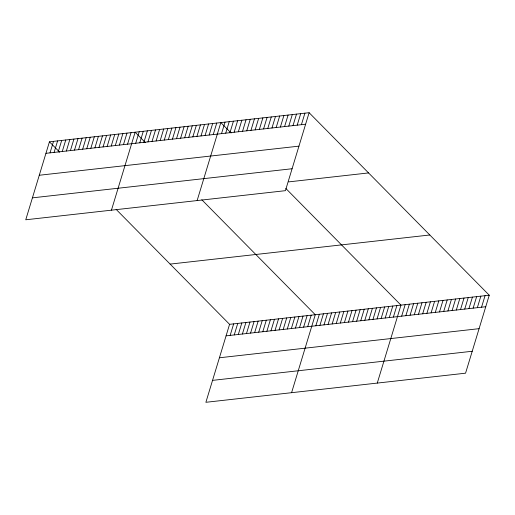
<?xml version="1.0" encoding="UTF-8"?>
<svg xmlns="http://www.w3.org/2000/svg" width="515" height="515" viewBox="0 0 515 515"><rect width="100%" height="100%" fill="white"/><g stroke="black" fill="none" stroke-linecap="round" stroke-linejoin="round"><path stroke-width="0.77" d="M49.44 141.812L25.75 219.783L285.426 190.672L309.116 112.701L49.44 141.812L59.708 152.215M50.019 152.865L53.521 141.348M54.101 152.408L57.603 140.891M58.182 151.951L61.684 140.434M62.264 151.494L65.759 139.977M66.345 151.037L69.84 139.52M70.426 150.58L73.922 139.063M74.508 150.123L78.003 138.606M78.583 149.665L82.085 138.149M82.664 149.208L86.166 137.692M86.745 148.751L90.247 137.235M90.827 148.294L94.329 136.778M94.908 147.837L98.41 136.321M98.989 147.38L102.485 135.863M103.071 146.923L106.566 135.406M107.152 146.466L110.648 134.949M111.234 146.003L114.729 134.492M115.309 145.545L118.811 134.035M119.39 145.088L122.892 133.572M123.471 144.631L126.973 133.115M127.553 144.174L131.055 132.658M111.44 210.178L135.13 132.201L145.397 142.604M135.715 143.26L139.211 131.743M139.797 142.803L143.292 131.286M143.878 142.346L147.374 130.829M147.953 141.889L151.455 130.372M152.034 141.432L155.536 129.915M156.116 140.975L159.618 129.458M160.197 140.518L163.699 129.001M164.279 140.061L167.774 128.544M168.36 139.604L171.856 128.087M172.441 139.147L175.937 127.63M176.523 138.69L180.018 127.173M180.598 138.232L184.1 126.716M184.679 137.769L188.181 126.259M188.76 137.312L192.262 125.795M192.842 136.855L196.344 125.338M196.923 136.398L200.419 124.881M201.005 135.941L204.5 124.424M205.086 135.484L208.581 123.967M209.167 135.027L212.663 123.51M213.242 134.57L216.744 123.053M197.136 200.567L220.826 122.596L231.093 132.999M221.527 133.643L225.029 122.126M225.731 133.173L229.233 121.656M229.941 132.696L233.437 121.18M234.145 132.226L237.64 120.71M238.348 131.756L241.844 120.24M242.552 131.286L246.048 119.77M246.756 130.816L250.251 119.3M250.959 130.34L254.455 118.823M255.163 129.87L258.665 118.353M259.367 129.4L262.869 117.884M263.571 128.93L267.073 117.414M267.774 128.454L271.276 116.944M271.978 127.984L275.48 116.467M276.182 127.514L279.684 115.997M280.392 127.044L283.887 115.527M284.595 126.574L288.091 115.057M288.799 126.098L292.295 114.581M116.126 209.373L229.574 324.328L205.884 402.299L465.56 373.188L489.25 295.217L309.116 112.701M293.003 125.628L296.498 114.111M230.16 335.387L233.655 323.871M297.207 125.158L300.702 113.641M234.241 334.93L237.737 323.414M301.41 124.688L304.912 113.171M238.323 334.473L241.818 322.957M242.398 334.016L245.9 322.499M246.479 333.559L249.981 322.042M250.56 333.102L254.062 321.585M254.642 332.645L258.144 321.128M258.723 332.188L262.219 320.671M262.805 331.724L266.3 320.214M266.886 331.267L270.381 319.751M270.967 330.81L274.463 319.294M275.042 330.353L278.544 318.837M279.124 329.896L282.626 318.379M283.205 329.439L286.707 317.922M287.286 328.982L290.788 317.465M291.368 328.525L294.863 317.008M295.449 328.068L298.945 316.551M299.53 327.611L303.026 316.094M303.612 327.154L307.107 315.637M307.687 326.697L311.189 315.18M291.58 392.694L315.27 314.723L201.816 199.769M315.85 325.783L319.351 314.266M319.931 325.326L323.433 313.809M324.012 324.868L327.508 313.352M328.094 324.411L331.589 312.895M332.175 323.948L335.671 312.438M336.256 323.491L339.752 311.981M340.331 323.034L343.833 311.517M344.413 322.577L347.915 311.06M348.494 322.12L351.996 310.603M352.575 321.663L356.077 310.146M356.657 321.206L360.152 309.689M360.738 320.748L364.234 309.232M364.82 320.291L368.315 308.775M368.901 319.834L372.397 308.318M372.976 319.377L376.478 307.861M377.057 318.92L380.559 307.404M381.139 318.463L384.641 306.946M385.22 318.006L388.722 306.489M389.301 317.549L392.797 306.032M393.383 317.092L396.878 305.575M377.27 383.089L400.96 305.118L285.838 188.471M401.668 316.159L405.163 304.642M405.872 315.689L409.367 304.172M410.075 315.219L413.571 303.702M414.279 314.749L417.781 303.232M418.483 314.272L421.985 302.762M422.686 313.802L426.188 302.286M426.89 313.332L430.392 301.816M431.094 312.863L434.596 301.346M435.297 312.393L438.799 300.876M439.507 311.916L443.003 300.406M443.711 311.446L447.207 299.93M447.915 310.976L451.41 299.46M452.119 310.506L455.614 298.99M456.322 310.036L459.818 298.52M460.526 309.56L464.021 298.043M464.73 309.09L468.232 297.573M468.933 308.62L472.435 297.103M473.137 308.15L476.639 296.634M477.341 307.68L480.843 296.164M481.544 307.204L485.046 295.687M45.938 153.322L305.614 124.218M39.275 175.255L298.951 146.144M32.413 197.85L292.089 168.74M288.677 181.885L368.56 172.931M170.13 264.098L429.806 234.988M229.574 324.328L489.25 295.217M226.079 335.844L485.748 306.734M219.416 357.777L479.085 328.667M212.547 380.373L472.223 351.262"/></g></svg>
